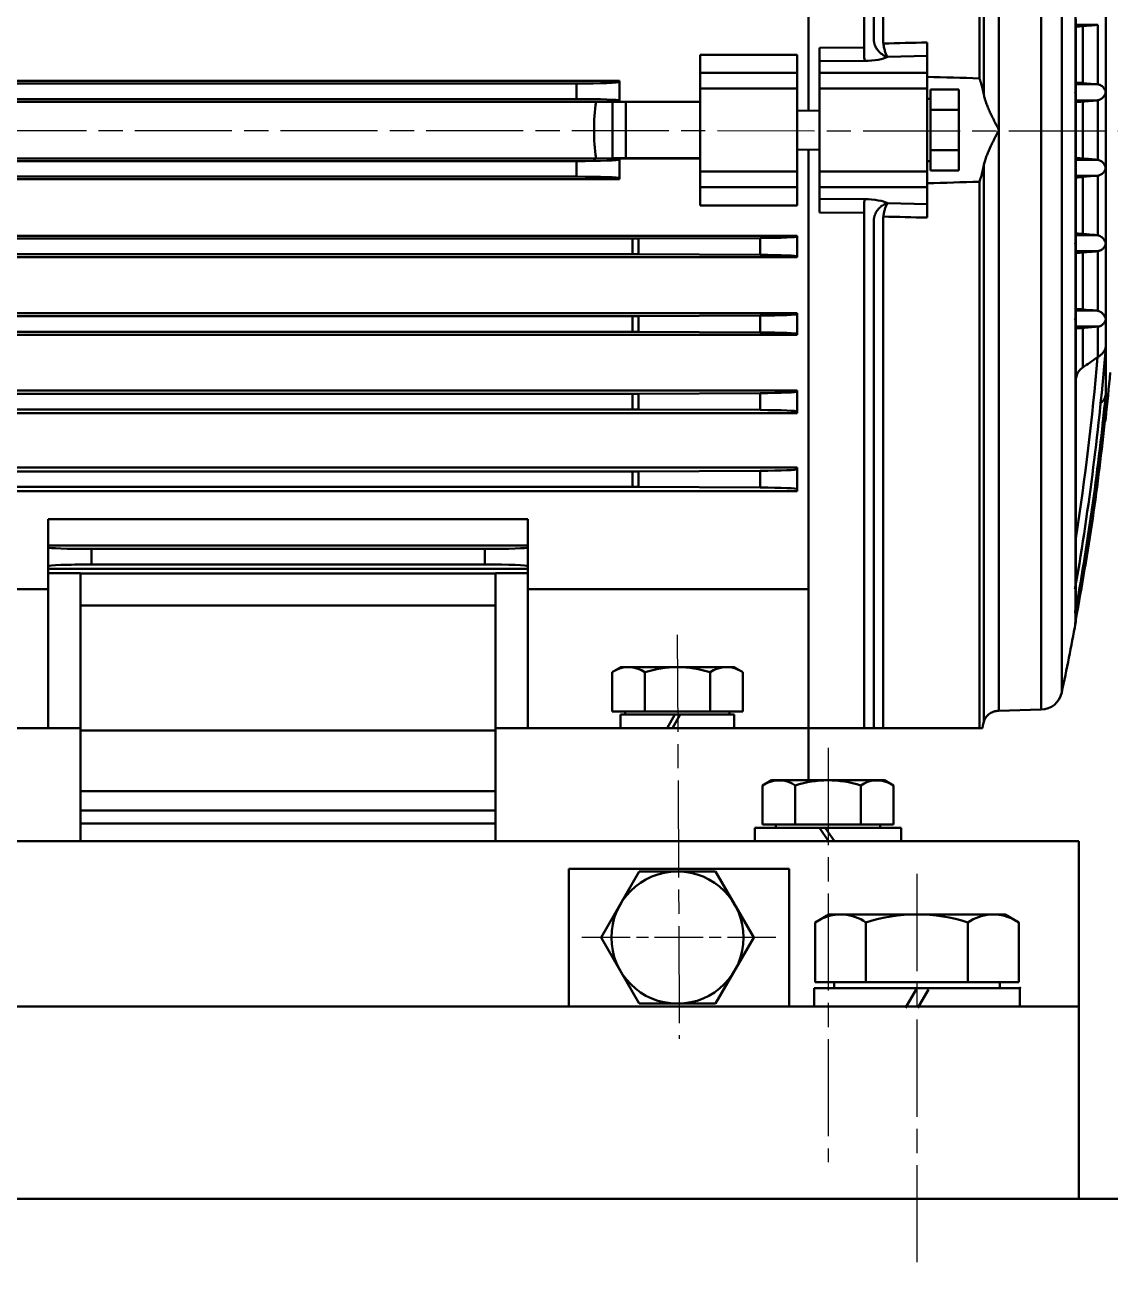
# Model space of a CAD drawing. Header units: millimetres. Extents: x -2161 to -582, y -4625 to -3434.
# Drawn here: x -1996.3 to -1929.3, y -3691 to -3614.4 of the extents above; entities that cross this region are included whole.
import ezdxf

# ---------------------------------------------------------------- set-up
doc = ezdxf.new("R2010")
doc.units = ezdxf.units.MM
doc.header["$LTSCALE"] = 0.5
doc.linetypes.add('AM_ISO08W050', pattern=[18, 12, -1.5, 3, -1.5])
doc.linetypes.add('AM_ISO08W050x2', pattern=[9, 6, -0.75, 1.5, -0.75])
for name, color, linetype, lineweight in [('A.Net Dam Co Ban', 7, 'Continuous', 50), ('AM_0', 7, 'Continuous', 50), ('AM_0N', 7, 'Continuous', 50), ('AM_7', 4, 'AM_ISO08W050', 25)]:
    doc.layers.add(name, color=color, linetype=linetype, lineweight=lineweight)
doc.layers.add('AM_12N', color=7, linetype='Continuous', lineweight=50, plot=False)

msp = doc.modelspace()

# ---------------------------------------------------------------- linework, layer by layer
at = {"layer": 'A.Net Dam Co Ban'}
for p, q in [((-1931.21, -3664.846), (-1931.21, -3675.057)), ((-1962.714, -3675.057), (-1962.714, -3666.548)), ((-1962.714, -3666.548), (-1949.099, -3666.548)), ((-1949.099, -3666.548), (-1949.099, -3675.057)), ((-1931.21, -3675.057), (-2027.877, -3675.057)), ((-1996.307, -3675.057), (-1979.544, -3675.057)), ((-1949.099, -3675.057), (-1962.714, -3675.057)), ((-2027.877, -3686.942), (-1802.601, -3686.942)), ((-1807.164, -3686.942), (-1979.268, -3686.942))]:
    msp.add_line(p, q, dxfattribs=at)
at = {"layer": 'AM_0'}
for p, q in [((-1947.907, -3619.686), (-1947.907, -3581.772)), ((-1944.479, -3615.781), (-1944.479, -3582.188)), ((-1943.868, -3582.692), (-1943.868, -3615.385)), ((-1943.297, -3615.449), (-1943.297, -3583.13)), ((-1937.348, -3617.696), (-1937.348, -3583.397)), ((-1937.081, -3618.692), (-1937.081, -3584.322)), ((-1936.142, -3620.89), (-1936.142, -3584.997)), ((-1933.531, -3620.89), (-1933.531, -3585.065)), ((-1932.263, -3620.89), (-1932.263, -3586.118)), ((-1931.407, -3618.545), (-1931.407, -3613.897)), ((-1931.39, -3618.39), (-1931.39, -3614.03)), ((-1931.39, -3614.394), (-1930.114, -3614.394)), ((-1930.041, -3618.066), (-1930.041, -3614.384)), ((-1929.547, -3613.897), (-1929.547, -3618.545)), ((-1930.964, -3614.463), (-1930.964, -3617.989)), ((-1947.241, -3615.801), (-1944.479, -3615.781)), ((-1947.241, -3616.636), (-1947.241, -3615.801)), ((-1940.581, -3615.476), (-1940.581, -3616.301)), ((-1954.6, -3616.235), (-1948.606, -3616.235)), ((-1954.6, -3616.235), (-1954.6, -3617.361)), ((-1948.606, -3616.235), (-1948.606, -3617.361)), ((-1944.453, -3616.616), (-1947.241, -3616.636)), ((-1947.241, -3616.636), (-1947.241, -3617.361)), ((-1940.581, -3616.301), (-1943.012, -3616.361)), ((-1940.581, -3616.301), (-1940.581, -3617.361)), ((-1954.6, -3617.361), (-1948.606, -3617.361)), ((-1954.6, -3618.326), (-1954.6, -3617.361)), ((-1948.606, -3617.361), (-1948.606, -3618.326)), ((-1947.241, -3618.326), (-1947.241, -3617.361)), ((-1947.241, -3617.361), (-1940.581, -3617.361)), ((-1940.581, -3617.361), (-1940.581, -3618.326)), ((-1959.595, -3617.845), (-2000.554, -3617.845)), ((-1962.259, -3618.01), (-1997.89, -3618.01)), ((-1962.259, -3618.975), (-1962.259, -3618.01)), ((-1959.595, -3617.917), (-1959.595, -3617.845)), ((-1959.595, -3617.917), (-1959.595, -3619.068)), ((-1962.259, -3618.975), (-1997.89, -3618.975)), ((-1954.6, -3618.326), (-1954.6, -3623.453)), ((-1948.606, -3618.326), (-1954.6, -3618.326)), ((-1948.606, -3618.326), (-1948.606, -3623.453)), ((-1940.581, -3618.326), (-1947.241, -3618.326)), ((-1947.241, -3618.326), (-1947.241, -3623.453)), ((-1940.581, -3618.326), (-1940.581, -3623.453)), ((-1940.381, -3618.958), (-1940.581, -3618.958)), ((-1938.616, -3618.391), (-1940.381, -3618.391)), ((-1940.381, -3618.391), (-1940.381, -3619.64)), ((-1938.616, -3618.391), (-1938.616, -3619.64)), ((-1931.44, -3618.545), (-1931.407, -3618.545)), ((-1931.407, -3618.559), (-1931.44, -3618.559)), ((-1931.407, -3623.221), (-1931.407, -3618.559)), ((-1931.39, -3623.088), (-1931.39, -3618.707)), ((-1929.547, -3618.545), (-1929.529, -3618.545)), ((-1929.529, -3618.559), (-1929.547, -3618.559)), ((-1929.547, -3618.559), (-1929.547, -3623.221)), ((-1961.044, -3619.137), (-1999.106, -3619.137)), ((-1961.044, -3619.137), (-1960.03, -3619.149)), ((-1960.03, -3622.631), (-1960.03, -3619.149)), ((-1959.595, -3619.137), (-1959.595, -3619.068)), ((-1954.6, -3619.137), (-1959.595, -3619.137)), ((-1959.207, -3619.153), (-1954.6, -3619.153)), ((-1959.207, -3619.153), (-1959.207, -3622.627)), ((-1947.241, -3619.674), (-1948.606, -3619.698)), ((-1938.616, -3619.64), (-1940.381, -3619.64)), ((-1940.381, -3619.64), (-1940.381, -3622.14)), ((-1938.616, -3619.64), (-1938.616, -3622.14)), ((-1930.964, -3619.127), (-1930.964, -3622.653)), ((-1930.041, -3622.731), (-1930.041, -3619.049)), ((-1936.142, -3656.783), (-1936.142, -3620.89)), ((-1933.531, -3656.715), (-1933.531, -3620.89)), ((-1932.263, -3655.661), (-1932.263, -3620.89)), ((-1961.044, -3622.643), (-1999.106, -3622.643)), ((-1962.259, -3622.805), (-1997.89, -3622.805)), ((-1962.259, -3623.77), (-1962.259, -3622.805)), ((-1960.03, -3622.631), (-1961.044, -3622.643)), ((-1959.595, -3622.643), (-1954.6, -3622.643)), ((-1959.595, -3622.712), (-1959.595, -3622.643)), ((-1959.595, -3622.712), (-1959.595, -3623.863)), ((-1959.207, -3622.627), (-1954.6, -3622.627)), ((-1948.606, -3622.082), (-1947.241, -3622.106)), ((-1947.907, -3657.853), (-1947.907, -3622.094)), ((-1940.581, -3622.821), (-1940.381, -3622.821)), ((-1938.616, -3622.14), (-1940.381, -3622.14)), ((-1940.381, -3622.14), (-1940.381, -3623.389)), ((-1938.616, -3622.14), (-1938.616, -3623.389)), ((-1954.6, -3623.453), (-1948.606, -3623.453)), ((-1954.6, -3624.418), (-1954.6, -3623.453)), ((-1948.606, -3623.453), (-1948.606, -3624.418)), ((-1947.241, -3624.418), (-1947.241, -3623.453)), ((-1947.241, -3623.453), (-1940.581, -3623.453)), ((-1940.581, -3623.453), (-1940.581, -3624.418)), ((-1938.616, -3623.389), (-1940.381, -3623.389)), ((-1937.081, -3657.45), (-1937.081, -3623.087)), ((-1931.407, -3623.221), (-1931.44, -3623.221)), ((-1931.44, -3623.235), (-1931.407, -3623.235)), ((-1931.407, -3627.883), (-1931.407, -3623.235)), ((-1931.39, -3628.075), (-1931.39, -3623.357)), ((-1929.529, -3623.221), (-1929.547, -3623.221)), ((-1929.547, -3623.235), (-1929.529, -3623.235)), ((-1929.547, -3623.235), (-1929.547, -3627.883)), ((-1959.595, -3623.935), (-2000.554, -3623.935)), ((-1962.259, -3623.77), (-1997.89, -3623.77)), ((-1959.595, -3623.935), (-1959.595, -3623.863)), ((-1937.348, -3657.853), (-1937.348, -3624.083)), ((-1930.964, -3623.791), (-1930.964, -3627.316)), ((-1930.041, -3627.396), (-1930.041, -3623.714)), ((-1948.606, -3624.418), (-1954.6, -3624.418)), ((-1954.6, -3624.418), (-1954.6, -3625.544)), ((-1948.606, -3624.418), (-1948.606, -3625.544)), ((-1940.581, -3624.418), (-1947.241, -3624.418)), ((-1947.241, -3624.418), (-1947.241, -3625.144)), ((-1940.581, -3624.418), (-1940.581, -3625.479)), ((-1954.6, -3625.544), (-1948.606, -3625.544)), ((-1947.241, -3625.979), (-1947.241, -3625.143)), ((-1947.241, -3625.144), (-1944.453, -3625.164)), ((-1943.012, -3625.419), (-1940.581, -3625.479)), ((-1940.581, -3625.479), (-1940.581, -3626.304)), ((-1944.479, -3625.998), (-1947.241, -3625.979)), ((-1944.479, -3657.853), (-1944.479, -3625.998)), ((-1943.868, -3626.394), (-1943.868, -3657.853)), ((-1943.297, -3657.853), (-1943.297, -3626.331)), ((-1931.39, -3627.385), (-1930.114, -3627.385)), ((-1948.606, -3627.433), (-2011.543, -3627.433)), ((-1958.783, -3627.6), (-2001.367, -3627.6)), ((-1958.783, -3628.565), (-1958.783, -3627.6)), ((-1958.412, -3627.599), (-1950.9, -3627.563)), ((-1958.412, -3627.599), (-1958.412, -3628.566)), ((-1950.9, -3628.603), (-1950.9, -3627.563)), ((-1948.606, -3627.433), (-1948.606, -3627.47)), ((-1948.606, -3627.47), (-1948.606, -3628.695)), ((-1931.441, -3627.925), (-1931.407, -3627.925)), ((-1931.407, -3627.883), (-1931.44, -3627.883)), ((-1931.407, -3632.545), (-1931.407, -3627.925)), ((-1931.39, -3632.769), (-1931.39, -3628.075)), ((-1929.529, -3627.883), (-1929.547, -3627.883)), ((-1929.547, -3627.925), (-1929.531, -3627.925)), ((-1929.547, -3627.925), (-1929.547, -3632.545)), ((-1948.606, -3628.741), (-2011.543, -3628.741)), ((-1958.783, -3628.565), (-2001.367, -3628.565)), ((-1950.9, -3628.603), (-1958.412, -3628.566)), ((-1948.606, -3628.695), (-1948.606, -3628.741)), ((-1931.39, -3628.38), (-1930.069, -3628.38)), ((-1930.964, -3628.453), (-1930.964, -3631.98)), ((-1930.041, -3632.061), (-1930.041, -3628.377)), ((-1948.606, -3632.216), (-2011.543, -3632.216)), ((-1958.783, -3632.395), (-2001.367, -3632.395)), ((-1958.783, -3633.36), (-1958.783, -3632.395)), ((-1958.412, -3632.395), (-1950.9, -3632.358)), ((-1958.412, -3632.395), (-1958.412, -3633.361)), ((-1950.9, -3633.398), (-1950.9, -3632.358)), ((-1948.606, -3632.216), (-1948.606, -3632.266)), ((-1948.606, -3632.266), (-1948.606, -3633.49)), ((-1931.444, -3632.615), (-1931.407, -3632.615)), ((-1931.407, -3632.545), (-1931.44, -3632.545)), ((-1931.407, -3649.033), (-1931.407, -3632.615)), ((-1931.39, -3632.047), (-1930.128, -3632.047)), ((-1931.39, -3648.775), (-1931.39, -3632.769)), ((-1929.529, -3632.545), (-1929.547, -3632.545)), ((-1929.547, -3632.615), (-1929.534, -3632.615)), ((-1929.547, -3632.615), (-1929.547, -3634.296)), ((-1948.606, -3633.555), (-2011.543, -3633.555)), ((-1958.783, -3633.36), (-2001.367, -3633.36)), ((-1950.9, -3633.398), (-1958.412, -3633.361)), ((-1948.606, -3633.49), (-1948.606, -3633.555)), ((-1931.39, -3633.042), (-1930.053, -3633.042)), ((-1930.964, -3633.117), (-1930.964, -3635.564)), ((-1930.041, -3634.93), (-1930.041, -3633.041)), ((-1929.547, -3634.357), (-1929.547, -3637.251)), ((-1948.606, -3636.99), (-2011.543, -3636.99)), ((-1958.783, -3637.191), (-2001.367, -3637.191)), ((-1958.783, -3638.155), (-1958.783, -3637.191)), ((-1958.412, -3637.19), (-1950.9, -3637.153)), ((-1958.412, -3637.19), (-1958.412, -3638.156)), ((-1950.9, -3638.193), (-1950.9, -3637.153)), ((-1948.606, -3636.99), (-1948.606, -3637.061)), ((-1948.606, -3637.061), (-1948.606, -3638.285)), ((-1929.547, -3637.269), (-1929.547, -3638.545)), ((-1958.783, -3638.155), (-2001.367, -3638.155)), ((-1948.606, -3638.38), (-2011.543, -3638.38)), ((-1950.9, -3638.193), (-1958.412, -3638.156)), ((-1948.606, -3638.285), (-1948.606, -3638.38)), ((-1929.547, -3638.547), (-1929.547, -3638.7)), ((-1948.606, -3641.751), (-2011.543, -3641.751)), ((-1958.783, -3641.986), (-2001.367, -3641.986)), ((-1958.783, -3642.951), (-1958.783, -3641.986)), ((-1958.412, -3641.985), (-1950.9, -3641.948)), ((-1958.412, -3641.985), (-1958.412, -3642.952)), ((-1950.9, -3642.988), (-1950.9, -3641.948)), ((-1948.606, -3641.751), (-1948.606, -3641.856)), ((-1948.606, -3641.856), (-1948.606, -3643.081)), ((-1948.606, -3643.22), (-2011.543, -3643.22)), ((-1958.783, -3642.951), (-2001.367, -3642.951)), ((-1950.9, -3642.988), (-1958.412, -3642.952)), ((-1948.606, -3643.081), (-1948.606, -3643.22)), ((-1994.893, -3644.946), (-1965.256, -3644.946)), ((-1994.893, -3646.566), (-1994.893, -3644.946)), ((-1965.256, -3644.946), (-1965.256, -3646.566)), ((-1965.256, -3646.566), (-1994.893, -3646.566)), ((-1994.893, -3646.566), (-1994.893, -3646.688)), ((-1965.256, -3646.566), (-1965.256, -3646.688)), ((-1994.893, -3647.839), (-1994.893, -3646.688)), ((-1967.92, -3646.781), (-1992.229, -3646.781)), ((-1992.229, -3646.781), (-1992.229, -3647.746)), ((-1967.92, -3647.746), (-1967.92, -3646.781)), ((-1965.256, -3646.688), (-1965.256, -3647.839)), ((-1994.893, -3647.839), (-1994.893, -3648.002)), ((-1994.893, -3648.002), (-1965.256, -3648.002)), ((-1994.893, -3648.285), (-1994.893, -3648.002)), ((-1967.92, -3647.746), (-1992.229, -3647.746)), ((-1965.256, -3647.839), (-1965.256, -3648.002)), ((-1965.256, -3648.002), (-1965.256, -3648.285)), ((-1992.895, -3648.285), (-1994.893, -3648.285)), ((-1994.893, -3652.125), (-1994.893, -3648.285)), ((-1992.895, -3648.285), (-1992.895, -3652.125)), ((-1967.254, -3648.294), (-1992.895, -3648.294)), ((-1965.256, -3648.285), (-1967.254, -3648.285)), ((-1967.254, -3652.125), (-1967.254, -3648.285)), ((-1965.256, -3648.285), (-1965.256, -3652.125)), ((-2011.91, -3649.26), (-1994.893, -3649.26)), ((-1965.256, -3649.26), (-1947.907, -3649.26)), ((-1931.407, -3650.555), (-1931.407, -3649.062)), ((-1931.39, -3650.337), (-1931.39, -3648.964)), ((-1967.254, -3650.276), (-1992.895, -3650.276)), ((-1931.407, -3651.288), (-1931.407, -3650.565)), ((-1931.39, -3651.092), (-1931.39, -3650.472)), ((-1931.407, -3651.378), (-1931.407, -3651.289)), ((-1994.893, -3652.125), (-1994.893, -3653.904)), ((-1992.895, -3652.125), (-1992.895, -3653.904)), ((-1967.254, -3652.125), (-1967.254, -3653.904)), ((-1965.256, -3652.125), (-1965.256, -3653.904)), ((-1994.893, -3657.853), (-1994.893, -3653.904)), ((-1992.895, -3653.904), (-1992.895, -3657.853)), ((-1967.254, -3657.853), (-1967.254, -3653.904)), ((-1965.256, -3653.904), (-1965.256, -3657.853)), ((-1955.843, -3657.02), (-1956.176, -3657.02)), ((-1936.142, -3656.783), (-1933.531, -3656.715)), ((-2011.91, -3657.853), (-1993.894, -3657.853)), ((-1993.894, -3657.853), (-1992.895, -3657.853)), ((-1992.895, -3657.853), (-1992.895, -3664.846)), ((-1967.254, -3658.009), (-1992.895, -3658.009)), ((-1967.254, -3664.846), (-1967.254, -3657.853)), ((-1967.254, -3657.853), (-1966.255, -3657.853)), ((-1937.156, -3657.853), (-1966.255, -3657.853)), ((-1947.907, -3657.853), (-1947.907, -3661.083)), ((-1967.254, -3661.761), (-1992.895, -3661.761)), ((-1967.254, -3662.958), (-1992.895, -3662.958)), ((-1967.254, -3663.743), (-1992.895, -3663.743)), ((-1947.236, -3664.013), (-1946.671, -3664.846)), ((-1946.54, -3664.013), (-1946.873, -3664.013)), ((-1946.873, -3664.013), (-1946.309, -3664.846)), ((-2027.877, -3664.846), (-1931.21, -3664.846)), ((-2010.211, -3664.846), (-1993.894, -3664.846)), ((-1992.895, -3664.846), (-1993.894, -3664.846)), ((-1992.895, -3664.846), (-1967.254, -3664.846)), ((-1966.255, -3664.846), (-1967.254, -3664.846)), ((-1931.21, -3664.846), (-1966.255, -3664.846)), ((-1931.21, -3664.846), (-1941.21, -3664.846)), ((-1938.058, -3669.864), (-1938.058, -3673.557)), ((-1937.99, -3669.818), (-1937.99, -3669.812)), ((-1937.99, -3669.812), (-1937.98, -3669.812)), ((-1937.24, -3675.057), (-1937.99, -3675.057)), ((-1931.21, -3675.057), (-1931.21, -3686.942)), ((-1931.21, -3686.942), (-2027.877, -3686.942))]:
    msp.add_line(p, q, dxfattribs=at)
at = {"layer": 'AM_0', "lineweight": 50}
for p, q in [((-1941.26, -3674.009), (-1941.916, -3675.146)), ((-1941.147, -3675.146), (-1940.491, -3674.009))]:
    msp.add_line(p, q, dxfattribs=at)
at = {"layer": 'AM_0', "flags": 128}
for points in [[(-1930.114, -3614.394), (-1930.22, -3614.403), (-1930.326, -3614.412), (-1930.433, -3614.42), (-1930.539, -3614.429), (-1930.645, -3614.437), (-1930.751, -3614.446), (-1930.858, -3614.455), (-1930.964, -3614.463)], [(-1930.964, -3617.989), (-1930.47, -3618.029), (-1930.082, -3618.061)], [(-1930.097, -3619.056), (-1930.205, -3619.065), (-1930.314, -3619.074), (-1930.422, -3619.083), (-1930.53, -3619.092), (-1930.639, -3619.101), (-1930.747, -3619.11), (-1930.856, -3619.118), (-1930.964, -3619.127)], [(-1930.097, -3622.723), (-1930.205, -3622.714), (-1930.314, -3622.706), (-1930.422, -3622.697), (-1930.53, -3622.688), (-1930.639, -3622.679), (-1930.747, -3622.67), (-1930.856, -3622.661), (-1930.964, -3622.653)], [(-1930.964, -3623.791), (-1930.47, -3623.75), (-1930.082, -3623.718)], [(-1930.114, -3627.385), (-1930.22, -3627.377), (-1930.326, -3627.368), (-1930.433, -3627.359), (-1930.539, -3627.351), (-1930.645, -3627.342), (-1930.751, -3627.334), (-1930.858, -3627.325), (-1930.964, -3627.316)], [(-1930.964, -3628.453), (-1930.852, -3628.444), (-1930.74, -3628.435), (-1930.628, -3628.426), (-1930.516, -3628.417), (-1930.405, -3628.408), (-1930.293, -3628.399), (-1930.181, -3628.39), (-1930.069, -3628.38)], [(-1929.599, -3638.927), (-1929.567, -3638.816), (-1929.547, -3638.7)], [(-1931.406, -3650.557), (-1931.405, -3650.555), (-1931.405, -3650.553), (-1931.405, -3650.551), (-1931.404, -3650.549), (-1931.404, -3650.547), (-1931.404, -3650.545), (-1931.403, -3650.543), (-1931.403, -3650.541)]]:
    msp.add_lwpolyline(points, dxfattribs=at)
at = {"layer": 'AM_0'}
for centre, radius, start, end in [((-1930.128, -3618.626), 0.567, 81.1783, 85.3221), ((-1930.143, -3618.486), 0.573, 274.6675, 280.29388), ((-1930.143, -3623.294), 0.573, 79.70612, 85.3325), ((-1930.128, -3623.154), 0.567, 274.6779, 278.82171), ((-2095.092, -3620.89), 166.092, 355.34931, 355.42707), ((-2095.092, -3620.89), 166.087, 355.37024, 355.42707), ((-2095.092, -3620.89), 166.092, 350.23928, 355.34931), ((-2095.092, -3620.89), 165.636, 351.23611, 355.13463), ((-2095.092, -3620.89), 166.5, 353.85951, 354.83639), ((-2095.092, -3620.89), 166.353, 349.7326, 354.34932), ((-2095.092, -3620.89), 166.353, 354.34932, 354.41308), ((-2095.092, -3620.89), 166.351, 354.3555, 354.41308), ((-2095.092, -3620.89), 166.484, 353.91193, 353.97103), ((-2095.092, -3620.89), 166.483, 353.91257, 353.97103), ((-2095.092, -3620.89), 166.087, 350.16882, 350.2442), ((-2095.092, -3620.89), 166.092, 350.16882, 350.23433), ((-2095.092, -3620.89), 166.351, 349.66199, 349.72757), ((-2095.092, -3620.89), 166.353, 349.66199, 349.7242), ((-2095.092, -3620.89), 166.5, 347.94574, 349.44898), ((-2095.092, -3620.89), 166.483, 349.41843, 349.47954), ((-2095.092, -3620.89), 166.484, 349.41844, 349.47917), ((-1932.389, -3651.195), 0.999, 349.44898, 0), ((-1933.566, -3655.383), 1.332, 271.5, 347.94574)]:
    msp.add_arc(centre, radius, start, end, dxfattribs=at)
for centre, major_axis, ratio, start_param, end_param in [((-1930.143, -3613.889), (0.53, 0.125), 0.928558, 4.549322, 4.68517), ((-1944.502, -3616.147), (1.67, -0.002), 0.280658, 4.742127, 5.814212), ((-1962.259, -3617.917), (2.664, 0), 0.034921, 4.712389, 6.283185), ((-1948.944, -3620.543), (39.617, -0.35), 0.077811, 1.274425, 1.358792), ((-1962.259, -3619.068), (2.664, 0), 0.034921, 0, 1.570796), ((-1842.281, -3620.89), (118.885, 0), 0.32492, 3.096202, 3.186983), ((-1959.207, -3619.06), (2.664, 0), 0.034921, 4.39823, 4.712389), ((-1962.259, -3622.712), (2.664, 0), 0.034921, 4.712389, 6.283185), ((-1959.207, -3622.72), (2.664, 0), 0.034921, 1.570796, 1.884956), ((-1962.259, -3623.863), (2.664, 0), 0.034921, 0, 1.570796), ((-1948.944, -3621.237), (39.617, 0.35), 0.077811, 4.924393, 5.00876), ((-1944.496, -3625.631), (1.664, 0), 0.280728, 0.470158, 1.54484), ((-1930.143, -3627.891), (0.53, -0.125), 0.928559, 1.598016, 1.733863), ((-1958.783, -3627.507), (2.664, 0), 0.034921, 4.712389, 4.852015), ((-1951.27, -3627.47), (2.664, 0), 0.034921, 4.852015, 6.283185), ((-1958.783, -3628.658), (2.664, 0), 0.034921, 1.43117, 1.570796), ((-1951.27, -3628.695), (2.664, 0), 0.034921, 0, 1.43117), ((-1930.142, -3627.879), (0.519, -0.164), 0.918021, 5.130882, 5.183371), ((-1958.783, -3632.302), (2.664, 0), 0.034921, 4.712389, 4.852015), ((-1951.27, -3632.266), (2.664, 0), 0.034921, 4.852015, 6.283185), ((-1930.146, -3632.56), (0.517, -0.194), 0.921918, 1.709452, 1.870475), ((-1958.783, -3633.453), (2.664, 0), 0.034921, 1.43117, 1.570796), ((-1951.27, -3633.49), (2.664, 0), 0.034921, 0, 1.43117), ((-1930.145, -3632.54), (0.5, -0.23), 0.895926, 5.274229, 5.297105), ((-1930.145, -3635.44), (0.487, 0.592), 0.397309, 0.927841, 0.950717), ((-1958.783, -3637.098), (2.664, 0), 0.034921, 4.712389, 4.852015), ((-1951.27, -3637.061), (2.664, 0), 0.034921, 4.852015, 6.283185), ((-1958.783, -3638.248), (2.664, 0), 0.034921, 1.43117, 1.570796), ((-1951.27, -3638.285), (2.664, 0), 0.034921, 0, 1.43117), ((-1958.783, -3641.893), (2.664, 0), 0.034921, 4.712389, 4.852015), ((-1951.27, -3641.856), (2.664, 0), 0.034921, 4.852015, 6.283185), ((-1958.783, -3643.044), (2.664, 0), 0.034921, 1.43117, 1.570796), ((-1951.27, -3643.081), (2.664, 0), 0.034921, 0, 1.43117), ((-1992.229, -3646.688), (2.664, 0), 0.034921, 3.141593, 4.712389), ((-1967.92, -3646.688), (2.664, 0), 0.034921, 4.712389, 6.283185), ((-1992.229, -3647.839), (2.664, 0), 0.034921, 1.570796, 3.141593), ((-1967.92, -3647.839), (2.664, 0), 0.034921, 0, 1.570796)]:
    msp.add_ellipse(centre, major_axis=major_axis, ratio=ratio, start_param=start_param, end_param=end_param, dxfattribs=at)
for points, knots in [([(-1930.964, -3614.463), (-1930.98, -3614.465), (-1931.012, -3614.467), (-1931.059, -3614.471), (-1931.106, -3614.475), (-1931.163, -3614.479), (-1931.23, -3614.484), (-1931.295, -3614.489), (-1931.355, -3614.493), (-1931.388, -3614.495), (-1931.406, -3614.496), (-1931.407, -3614.496)], [0, 0, 0, 0, 0.0590223, 0.1202604, 0.1837248, 0.2494253, 0.3668371, 0.4995754, 0.5991589, 0.749016, 0.7650113, 0.7650113, 0.7650113, 0.7650113]), ([(-1944.453, -3616.616), (-1944.458, -3616.565), (-1944.464, -3616.457), (-1944.473, -3616.162), (-1944.477, -3615.976), (-1944.479, -3615.781)], [0, 0, 0, 0, 0.5, 0.5, 1, 1, 1, 1]), ([(-1943.806, -3615.646), (-1943.812, -3615.63), (-1943.824, -3615.597), (-1943.839, -3615.546), (-1943.851, -3615.493), (-1943.861, -3615.44), (-1943.866, -3615.404), (-1943.868, -3615.385)], [0, 0, 0, 0, 0.1943136, 0.3913919, 0.5913122, 0.7941542, 1, 1, 1, 1]), ([(-1943.012, -3616.361), (-1943.029, -3616.357), (-1943.063, -3616.35), (-1943.12, -3616.334), (-1943.184, -3616.31), (-1943.28, -3616.265), (-1943.381, -3616.202), (-1943.488, -3616.116), (-1943.573, -3616.031), (-1943.653, -3615.933), (-1943.717, -3615.835), (-1943.768, -3615.74), (-1943.794, -3615.676), (-1943.806, -3615.646)], [0, 0, 0, 0, 0.050378, 0.108932, 0.175723, 0.250826, 0.413491, 0.501564, 0.617587, 0.725594, 0.825432, 0.91695, 1, 1, 1, 1]), ([(-1943.012, -3616.361), (-1943.019, -3616.355), (-1943.026, -3616.348), (-1943.039, -3616.333), (-1943.046, -3616.324), (-1943.066, -3616.297), (-1943.079, -3616.277), (-1943.118, -3616.205), (-1943.144, -3616.144), (-1943.192, -3616.004), (-1943.215, -3615.924), (-1943.255, -3615.742), (-1943.272, -3615.645), (-1943.284, -3615.54)], [0, 0, 0, 0, 0.0625, 0.0625, 0.125, 0.125, 0.25, 0.25, 0.5, 0.5, 0.75, 0.75, 1, 1, 1, 1]), ([(-1937.348, -3617.696), (-1937.339, -3617.72), (-1937.322, -3617.766), (-1937.297, -3617.839), (-1937.273, -3617.914), (-1937.249, -3617.992), (-1937.226, -3618.071), (-1937.196, -3618.181), (-1937.159, -3618.324), (-1937.118, -3618.503), (-1937.093, -3618.629), (-1937.081, -3618.692)], [0, 0, 0, 0, 0.083985, 0.167617, 0.250965, 0.3341, 0.417093, 0.500013, 0.667462, 0.833918, 1, 1, 1, 1]), ([(-1931.407, -3617.956), (-1931.402, -3617.956), (-1931.39, -3617.957), (-1931.37, -3617.958), (-1931.348, -3617.96), (-1931.324, -3617.961), (-1931.286, -3617.964), (-1931.23, -3617.968), (-1931.149, -3617.974), (-1931.061, -3617.981), (-1930.996, -3617.987), (-1930.964, -3617.989)], [0.2346706, 0.2346706, 0.2346706, 0.2346706, 0.2889375, 0.3433301, 0.3965977, 0.4487431, 0.4997695, 0.627964, 0.7540317, 0.8780257, 1, 1, 1, 1]), ([(-1931.39, -3618.061), (-1931.184, -3618.061), (-1930.665, -3618.061), (-1930.301, -3618.061), (-1930.082, -3618.061)], [0, 0, 0, 0, 0.398036, 1, 1, 1, 1]), ([(-1929.547, -3618.545), (-1929.547, -3618.545), (-1929.548, -3618.544), (-1929.548, -3618.542), (-1929.549, -3618.538), (-1929.551, -3618.527), (-1929.556, -3618.504), (-1929.569, -3618.459), (-1929.594, -3618.394), (-1929.637, -3618.32), (-1929.694, -3618.249), (-1929.761, -3618.187), (-1929.834, -3618.137), (-1929.906, -3618.103), (-1929.973, -3618.079), (-1930.019, -3618.07), (-1930.041, -3618.066)], [0, 0, 0, 0, 0.003891, 0.007797, 0.015609, 0.031236, 0.062495, 0.125014, 0.250014, 0.38259, 0.500089, 0.63194, 0.750033, 0.839964, 0.92343, 1, 1, 1, 1]), ([(-1937.081, -3618.692), (-1937.076, -3618.715), (-1937.067, -3618.762), (-1937.05, -3618.834), (-1937.031, -3618.908), (-1937.009, -3618.985), (-1936.984, -3619.063), (-1936.957, -3619.145), (-1936.907, -3619.286), (-1936.824, -3619.497), (-1936.705, -3619.768), (-1936.572, -3620.049), (-1936.455, -3620.283), (-1936.349, -3620.492), (-1936.253, -3620.678), (-1936.181, -3620.815), (-1936.142, -3620.89)], [0, 0, 0, 0, 0.033128, 0.067138, 0.102034, 0.13782, 0.1745, 0.212079, 0.250559, 0.370115, 0.501436, 0.618156, 0.750195, 0.816423, 0.899692, 1, 1, 1, 1]), ([(-1931.41, -3618.394), (-1931.401, -3618.431), (-1931.391, -3618.469), (-1931.4, -3618.52), (-1931.403, -3618.539), (-1931.407, -3618.544), (-1931.407, -3618.545)], [0, 0, 0, 0, 0.727248, 0.756133, 0.969666, 1, 1, 1, 1]), ([(-1931.407, -3618.559), (-1931.407, -3618.559), (-1931.406, -3618.56), (-1931.404, -3618.567), (-1931.401, -3618.577), (-1931.399, -3618.589), (-1931.397, -3618.6), (-1931.395, -3618.613), (-1931.39, -3618.651), (-1931.391, -3618.685), (-1931.391, -3618.711)], [0, 0, 0, 0, 0.031394, 0.063001, 0.126232, 0.252702, 0.281266, 0.332952, 0.505647, 1, 1, 1, 1]), ([(-1930.041, -3619.049), (-1930.03, -3619.047), (-1930.006, -3619.042), (-1929.972, -3619.032), (-1929.937, -3619.021), (-1929.902, -3619.006), (-1929.868, -3618.989), (-1929.817, -3618.961), (-1929.753, -3618.915), (-1929.688, -3618.851), (-1929.634, -3618.779), (-1929.592, -3618.706), (-1929.568, -3618.642), (-1929.556, -3618.598), (-1929.551, -3618.576), (-1929.549, -3618.566), (-1929.548, -3618.561), (-1929.548, -3618.559), (-1929.547, -3618.559), (-1929.547, -3618.559)], [0, 0, 0, 0, 0.036772, 0.075551, 0.116311, 0.159011, 0.2036, 0.250018, 0.367134, 0.49995, 0.616812, 0.75, 0.874996, 0.937505, 0.968761, 0.984388, 0.9922, 0.99605, 1, 1, 1, 1]), ([(-1930.964, -3619.127), (-1930.972, -3619.128), (-1931.003, -3619.13), (-1931.067, -3619.135), (-1931.151, -3619.142), (-1931.232, -3619.148), (-1931.303, -3619.154), (-1931.362, -3619.158), (-1931.393, -3619.159), (-1931.407, -3619.16), (-1931.407, -3619.16)], [0, 0, 0, 0, 0.0317424, 0.1149075, 0.2494543, 0.3868413, 0.4996406, 0.6359689, 0.7648035, 0.7668627, 0.7668627, 0.7668627, 0.7668627]), ([(-1931.39, -3619.056), (-1931.189, -3619.056), (-1930.676, -3619.056), (-1930.316, -3619.056), (-1930.097, -3619.056)], [0, 0, 0, 0, 0.3929197, 1, 1, 1, 1]), ([(-1936.142, -3620.89), (-1936.162, -3620.929), (-1936.201, -3621.003), (-1936.257, -3621.111), (-1936.308, -3621.208), (-1936.353, -3621.297), (-1936.393, -3621.375), (-1936.468, -3621.522), (-1936.571, -3621.73), (-1936.704, -3622.011), (-1936.823, -3622.281), (-1936.914, -3622.513), (-1936.977, -3622.694), (-1937.02, -3622.832), (-1937.055, -3622.963), (-1937.072, -3623.046), (-1937.081, -3623.087)], [0, 0, 0, 0, 0.052258, 0.100258, 0.144001, 0.183488, 0.218718, 0.249689, 0.381412, 0.497888, 0.629191, 0.748742, 0.815687, 0.879864, 0.941294, 1, 1, 1, 1]), ([(-1930.964, -3622.653), (-1930.98, -3622.651), (-1931.013, -3622.649), (-1931.061, -3622.645), (-1931.106, -3622.641), (-1931.163, -3622.637), (-1931.23, -3622.632), (-1931.299, -3622.626), (-1931.358, -3622.622), (-1931.39, -3622.62), (-1931.405, -3622.619), (-1931.407, -3622.619)], [0, 0, 0, 0, 0.0624702, 0.124741, 0.187018, 0.249507, 0.3746009, 0.499677, 0.6244958, 0.7492553, 0.7667623, 0.7667623, 0.7667623, 0.7667623]), ([(-1931.39, -3622.723), (-1931.189, -3622.723), (-1930.676, -3622.723), (-1930.316, -3622.723), (-1930.097, -3622.723)], [0, 0, 0, 0, 0.39292, 1, 1, 1, 1]), ([(-1930.041, -3622.731), (-1930.028, -3622.733), (-1930.003, -3622.739), (-1929.966, -3622.749), (-1929.925, -3622.764), (-1929.88, -3622.783), (-1929.821, -3622.816), (-1929.753, -3622.865), (-1929.664, -3622.952), (-1929.601, -3623.05), (-1929.568, -3623.138), (-1929.556, -3623.181), (-1929.551, -3623.203), (-1929.549, -3623.214), (-1929.548, -3623.219), (-1929.548, -3623.22), (-1929.547, -3623.221), (-1929.547, -3623.221)], [0, 0, 0, 0, 0.041214, 0.08286, 0.125036, 0.185986, 0.250068, 0.368769, 0.500077, 0.749922, 0.874957, 0.937486, 0.968752, 0.984384, 0.992198, 0.996131, 1, 1, 1, 1]), ([(-1937.081, -3623.087), (-1937.087, -3623.119), (-1937.099, -3623.182), (-1937.119, -3623.275), (-1937.139, -3623.366), (-1937.16, -3623.455), (-1937.181, -3623.542), (-1937.21, -3623.654), (-1937.249, -3623.789), (-1937.297, -3623.942), (-1937.331, -3624.036), (-1937.348, -3624.083)], [0, 0, 0, 0, 0.083035, 0.166089, 0.249238, 0.332561, 0.416135, 0.500037, 0.665922, 0.832389, 1, 1, 1, 1]), ([(-1931.407, -3623.221), (-1931.407, -3623.22), (-1931.393, -3623.202), (-1931.393, -3623.144), (-1931.393, -3623.087)], [0, 0, 0, 0, 0.035578, 1, 1, 1, 1]), ([(-1931.392, -3623.357), (-1931.392, -3623.341), (-1931.391, -3623.312), (-1931.397, -3623.276), (-1931.401, -3623.253), (-1931.404, -3623.243), (-1931.406, -3623.236), (-1931.407, -3623.235), (-1931.407, -3623.235)], [0, 0, 0, 0, 0.388843, 0.694542, 0.847397, 0.92382, 0.962026, 1, 1, 1, 1]), ([(-1929.547, -3623.235), (-1929.547, -3623.235), (-1929.548, -3623.235), (-1929.548, -3623.237), (-1929.549, -3623.242), (-1929.551, -3623.253), (-1929.556, -3623.275), (-1929.569, -3623.32), (-1929.604, -3623.41), (-1929.685, -3623.531), (-1929.809, -3623.632), (-1929.918, -3623.682), (-1929.978, -3623.701), (-1930.013, -3623.709), (-1930.031, -3623.712), (-1930.041, -3623.714)], [0, 0, 0, 0, 0.0038741, 0.0078043, 0.0156226, 0.031265, 0.0625525, 0.1251244, 0.2502393, 0.5001866, 0.7498358, 0.8748672, 0.9374273, 0.9668212, 1, 1, 1, 1]), ([(-1931.407, -3623.824), (-1931.406, -3623.824), (-1931.391, -3623.823), (-1931.359, -3623.821), (-1931.301, -3623.817), (-1931.232, -3623.812), (-1931.152, -3623.806), (-1931.063, -3623.799), (-1930.997, -3623.793), (-1930.964, -3623.791)], [0.2347118, 0.2347118, 0.2347118, 0.2347118, 0.2495375, 0.3747283, 0.4997092, 0.6246037, 0.7493435, 0.8747045, 1, 1, 1, 1]), ([(-1931.39, -3623.718), (-1931.184, -3623.718), (-1930.665, -3623.718), (-1930.301, -3623.718), (-1930.082, -3623.718)], [0, 0, 0, 0, 0.398036, 1, 1, 1, 1]), ([(-1944.453, -3625.164), (-1944.454, -3625.177), (-1944.455, -3625.193), (-1944.457, -3625.212), (-1944.458, -3625.232), (-1944.459, -3625.255), (-1944.461, -3625.281), (-1944.462, -3625.306), (-1944.463, -3625.335), (-1944.465, -3625.367), (-1944.466, -3625.399), (-1944.467, -3625.433), (-1944.468, -3625.47), (-1944.469, -3625.507), (-1944.471, -3625.546), (-1944.472, -3625.587), (-1944.473, -3625.629), (-1944.474, -3625.672), (-1944.474, -3625.716), (-1944.475, -3625.761), (-1944.476, -3625.807), (-1944.477, -3625.854), (-1944.478, -3625.901), (-1944.478, -3625.95), (-1944.479, -3625.998)], [0, 0, 0, 0, 0.125, 0.125, 0.125, 0.25, 0.25, 0.25, 0.375, 0.375, 0.375, 0.5, 0.5, 0.5, 0.625, 0.625, 0.625, 0.75, 0.75, 0.75, 0.875, 0.875, 0.875, 1, 1, 1, 1]), ([(-1943.012, -3625.419), (-1943.022, -3625.421), (-1943.032, -3625.423), (-1943.042, -3625.425), (-1943.051, -3625.427), (-1943.061, -3625.43), (-1943.071, -3625.432), (-1943.09, -3625.438), (-1943.11, -3625.443), (-1943.129, -3625.45), (-1943.168, -3625.463), (-1943.206, -3625.479), (-1943.244, -3625.498), (-1943.282, -3625.517), (-1943.32, -3625.539), (-1943.357, -3625.564), (-1943.376, -3625.577), (-1943.395, -3625.59), (-1943.413, -3625.604), (-1943.431, -3625.618), (-1943.449, -3625.633), (-1943.467, -3625.648), (-1943.502, -3625.678), (-1943.536, -3625.711), (-1943.568, -3625.746), (-1943.584, -3625.764), (-1943.6, -3625.783), (-1943.616, -3625.802), (-1943.631, -3625.821), (-1943.646, -3625.841), (-1943.661, -3625.861), (-1943.69, -3625.903), (-1943.717, -3625.946), (-1943.742, -3625.991), (-1943.766, -3626.036), (-1943.788, -3626.084), (-1943.806, -3626.134)], [-0.000006815, -0.000006815, -0.000006815, -0.000006815, 0.000033473, 0.000033473, 0.000033473, 0.00007376, 0.00007376, 0.00007376, 0.000154334, 0.000154334, 0.000154334, 0.000315483, 0.000315483, 0.000315483, 0.000476632, 0.000476632, 0.000476632, 0.000557206, 0.000557206, 0.000557206, 0.00063778, 0.00063778, 0.00063778, 0.000798929, 0.000798929, 0.000798929, 0.000879503, 0.000879503, 0.000879503, 0.000960078, 0.000960078, 0.000960078, 0.001121227, 0.001121227, 0.001121227, 0.001282375, 0.001282375, 0.001282375, 0.001282375]), ([(-1943.012, -3625.419), (-1943.018, -3625.424), (-1943.029, -3625.435), (-1943.046, -3625.454), (-1943.062, -3625.477), (-1943.078, -3625.503), (-1943.103, -3625.546), (-1943.135, -3625.614), (-1943.171, -3625.71), (-1943.202, -3625.813), (-1943.229, -3625.917), (-1943.251, -3626.024), (-1943.27, -3626.132), (-1943.28, -3626.204), (-1943.284, -3626.24)], [0, 0, 0, 0, 0.050013, 0.100027, 0.150044, 0.200063, 0.250084, 0.375577, 0.500035, 0.608012, 0.711972, 0.811939, 0.907938, 1, 1, 1, 1]), ([(-1943.868, -3626.394), (-1943.866, -3626.376), (-1943.861, -3626.34), (-1943.851, -3626.286), (-1943.839, -3626.234), (-1943.824, -3626.183), (-1943.812, -3626.15), (-1943.806, -3626.134)], [0, 0, 0, 0, 0.205803, 0.408624, 0.608544, 0.805644, 1, 1, 1, 1]), ([(-1930.964, -3627.316), (-1930.981, -3627.315), (-1931.014, -3627.312), (-1931.062, -3627.309), (-1931.108, -3627.305), (-1931.165, -3627.301), (-1931.232, -3627.295), (-1931.301, -3627.29), (-1931.353, -3627.287), (-1931.38, -3627.285), (-1931.39, -3627.285)], [0, 0, 0, 0, 0.0621436, 0.1242929, 0.1866562, 0.2494398, 0.3741849, 0.4996057, 0.6240789, 0.7132253, 0.7132253, 0.7132253, 0.7132253]), ([(-1930.041, -3627.396), (-1930.029, -3627.399), (-1930.003, -3627.405), (-1929.966, -3627.416), (-1929.93, -3627.43), (-1929.894, -3627.446), (-1929.86, -3627.465), (-1929.809, -3627.496), (-1929.746, -3627.544), (-1929.683, -3627.608), (-1929.631, -3627.679), (-1929.592, -3627.75), (-1929.57, -3627.806), (-1929.56, -3627.842), (-1929.556, -3627.856), (-1929.553, -3627.866), (-1929.551, -3627.874), (-1929.549, -3627.881), (-1929.548, -3627.882), (-1929.547, -3627.883)], [0, 0, 0, 0, 0.037238, 0.076145, 0.116832, 0.159395, 0.203913, 0.250455, 0.367839, 0.499271, 0.616449, 0.749422, 0.874672, 0.912384, 0.937327, 0.954926, 0.96865, 0.986787, 1, 1, 1, 1]), ([(-1929.547, -3627.925), (-1929.548, -3627.925), (-1929.548, -3627.926), (-1929.55, -3627.929), (-1929.551, -3627.934), (-1929.553, -3627.941), (-1929.556, -3627.952), (-1929.56, -3627.968), (-1929.572, -3628.007), (-1929.596, -3628.066), (-1929.641, -3628.139), (-1929.698, -3628.208), (-1929.768, -3628.269), (-1929.841, -3628.314), (-1929.91, -3628.346), (-1929.975, -3628.366), (-1930.019, -3628.374), (-1930.041, -3628.377)], [0, 0, 0, 0, 0.0095631, 0.0199527, 0.0314806, 0.0452782, 0.0628733, 0.0888419, 0.1256188, 0.2510234, 0.3755744, 0.4996615, 0.6294747, 0.7492943, 0.8365289, 0.9199745, 1, 1, 1, 1]), ([(-1931.407, -3628.487), (-1931.406, -3628.487), (-1931.393, -3628.486), (-1931.362, -3628.484), (-1931.305, -3628.48), (-1931.236, -3628.475), (-1931.165, -3628.469), (-1931.096, -3628.464), (-1931.032, -3628.459), (-1930.987, -3628.455), (-1930.964, -3628.453)], [0.239923, 0.239923, 0.239923, 0.239923, 0.2495489, 0.3751739, 0.4997307, 0.6247575, 0.7486082, 0.832973, 0.9165687, 1, 1, 1, 1]), ([(-1930.964, -3631.98), (-1930.978, -3631.979), (-1931.006, -3631.976), (-1931.045, -3631.973), (-1931.084, -3631.97), (-1931.121, -3631.967), (-1931.173, -3631.963), (-1931.238, -3631.958), (-1931.305, -3631.953), (-1931.362, -3631.95), (-1931.392, -3631.948), (-1931.406, -3631.947), (-1931.407, -3631.947)], [0, 0, 0, 0, 0.0490312, 0.098371, 0.1481321, 0.1984244, 0.2493541, 0.373316, 0.4994815, 0.62387, 0.7491525, 0.7594565, 0.7594565, 0.7594565, 0.7594565]), ([(-1930.041, -3632.061), (-1930.03, -3632.064), (-1930.006, -3632.07), (-1929.973, -3632.081), (-1929.94, -3632.094), (-1929.908, -3632.108), (-1929.876, -3632.125), (-1929.845, -3632.143), (-1929.797, -3632.175), (-1929.737, -3632.224), (-1929.677, -3632.289), (-1929.628, -3632.358), (-1929.597, -3632.415), (-1929.577, -3632.461), (-1929.567, -3632.489), (-1929.56, -3632.511), (-1929.556, -3632.525), (-1929.552, -3632.536), (-1929.55, -3632.543), (-1929.548, -3632.544), (-1929.547, -3632.545)], [0, 0, 0, 0, 0.030399, 0.062485, 0.09634, 0.132033, 0.169622, 0.209154, 0.250666, 0.36735, 0.499664, 0.615901, 0.749736, 0.81209, 0.87478, 0.907916, 0.937399, 0.963704, 0.984516, 1, 1, 1, 1]), ([(-1929.547, -3632.615), (-1929.548, -3632.615), (-1929.549, -3632.615), (-1929.55, -3632.619), (-1929.552, -3632.624), (-1929.555, -3632.633), (-1929.559, -3632.647), (-1929.565, -3632.665), (-1929.572, -3632.685), (-1929.583, -3632.71), (-1929.616, -3632.781), (-1929.679, -3632.867), (-1929.774, -3632.945), (-1929.847, -3632.987), (-1929.916, -3633.015), (-1929.978, -3633.033), (-1930.02, -3633.038), (-1930.041, -3633.041)], [0, 0, 0, 0, 0.015094, 0.030413, 0.046255, 0.062893, 0.090264, 0.125833, 0.154991, 0.188509, 0.251003, 0.501043, 0.631096, 0.751208, 0.83722, 0.920064, 1, 1, 1, 1]), ([(-1931.39, -3633.149), (-1931.382, -3633.149), (-1931.359, -3633.147), (-1931.312, -3633.144), (-1931.246, -3633.139), (-1931.174, -3633.134), (-1931.103, -3633.128), (-1931.036, -3633.123), (-1930.988, -3633.119), (-1930.964, -3633.117)], [0.3041681, 0.3041681, 0.3041681, 0.3041681, 0.3753373, 0.4988342, 0.6254482, 0.7484023, 0.8342313, 0.9178513, 1, 1, 1, 1]), ([(-1929.547, -3634.296), (-1929.548, -3634.301), (-1929.549, -3634.31), (-1929.55, -3634.325), (-1929.552, -3634.339), (-1929.555, -3634.355), (-1929.559, -3634.376), (-1929.567, -3634.404), (-1929.579, -3634.441), (-1929.603, -3634.496), (-1929.642, -3634.565), (-1929.698, -3634.639), (-1929.76, -3634.707), (-1929.824, -3634.766), (-1929.893, -3634.823), (-1929.965, -3634.878), (-1930.016, -3634.913), (-1930.041, -3634.93)], [0, 0, 0, 0, 0.015128, 0.030452, 0.046272, 0.062861, 0.090415, 0.125772, 0.179715, 0.25087, 0.372054, 0.501258, 0.604189, 0.705499, 0.805217, 0.903373, 1, 1, 1, 1]), ([(-1931.39, -3636.259), (-1931.37, -3636.162), (-1931.331, -3635.977), (-1931.173, -3635.739), (-1931.034, -3635.623), (-1930.964, -3635.564)], [0, 0, 0, 0, 0.3518308, 0.6748109, 1, 1, 1, 1]), ([(-1929.547, -3637.251), (-1929.548, -3637.256), (-1929.55, -3637.276), (-1929.573, -3637.404), (-1929.657, -3637.563), (-1929.805, -3637.724), (-1929.893, -3637.781), (-1929.915, -3637.796)], [0, 0, 0, 0, 0.0176, 0.075278, 0.5973, 0.896793, 1, 1, 1, 1]), ([(-1931.391, -3651.173), (-1931.023, -3649.085), (-1930.29, -3644.933), (-1929.807, -3640.744), (-1929.567, -3638.662)], [0, 0, 0, 0, 0.502926, 1, 1, 1, 1]), ([(-1929.547, -3638.545), (-1929.548, -3638.547), (-1929.548, -3638.553), (-1929.549, -3638.561), (-1929.551, -3638.577), (-1929.556, -3638.601), (-1929.56, -3638.625), (-1929.564, -3638.641), (-1929.565, -3638.645), (-1929.566, -3638.647), (-1929.574, -3638.68), (-1929.605, -3638.777), (-1929.669, -3638.912), (-1929.754, -3639.002), (-1929.787, -3639.037)], [0, 0, 0, 0, 0.011823, 0.023724, 0.047534, 0.095159, 0.165589, 0.183706, 0.188487, 0.190201, 0.190416, 0.380862, 0.761322, 1, 1, 1, 1]), ([(-1931.391, -3648.736), (-1931.391, -3648.737), (-1931.386, -3648.786), (-1931.391, -3648.859), (-1931.396, -3648.945), (-1931.401, -3648.994), (-1931.405, -3649.02), (-1931.407, -3649.033)], [0, 0, 0, 0, 0.00683, 0.503635, 0.752123, 0.881168, 1, 1, 1, 1]), ([(-1931.392, -3650.321), (-1931.391, -3650.354), (-1931.391, -3650.409), (-1931.396, -3650.475), (-1931.401, -3650.514), (-1931.404, -3650.538), (-1931.406, -3650.55), (-1931.407, -3650.555)], [0, 0, 0, 0, 0.430782, 0.715437, 0.85777, 0.939494, 1, 1, 1, 1]), ([(-1931.41, -3651.041), (-1931.401, -3651.102), (-1931.391, -3651.164), (-1931.4, -3651.242), (-1931.403, -3651.262), (-1931.407, -3651.285), (-1931.407, -3651.288)], [0, 0, 0, 0, 0.727861, 0.756681, 0.969734, 1, 1, 1, 1]), ([(-1937.156, -3657.853), (-1937.14, -3657.624), (-1937.091, -3657.428), (-1937.002, -3657.271), (-1936.996, -3657.261), (-1936.981, -3657.237), (-1936.957, -3657.2), (-1936.907, -3657.133), (-1936.824, -3657.044), (-1936.705, -3656.953), (-1936.572, -3656.879), (-1936.455, -3656.835), (-1936.349, -3656.807), (-1936.253, -3656.789), (-1936.181, -3656.785), (-1936.142, -3656.783)], [-0.260589, -0.260589, -0.260589, -0.260589, 0.148375, 0.148375, 0.148375, 0.1745, 0.212079, 0.250559, 0.370115, 0.501436, 0.618156, 0.750195, 0.816423, 0.899692, 1, 1, 1, 1])]:
    msp.add_open_spline(points, degree=3, knots=knots, dxfattribs=at)
for points in [[(-1943.297, -3615.449), (-1943.297, -3615.479), (-1943.293, -3615.51), (-1943.284, -3615.54)], [(-1943.284, -3615.54), (-1942.383, -3615.518), (-1941.482, -3615.497), (-1940.581, -3615.476)], [(-1931.44, -3618.545), (-1931.44, -3618.549), (-1931.44, -3618.554), (-1931.44, -3618.559)], [(-1929.529, -3618.545), (-1929.529, -3618.547), (-1929.529, -3618.549), (-1929.529, -3618.552)], [(-1929.529, -3618.552), (-1929.529, -3618.554), (-1929.529, -3618.557), (-1929.529, -3618.559)], [(-1931.44, -3623.221), (-1931.44, -3623.223), (-1931.44, -3623.226), (-1931.44, -3623.228)], [(-1931.44, -3623.228), (-1931.44, -3623.23), (-1931.44, -3623.233), (-1931.44, -3623.235)], [(-1929.529, -3623.221), (-1929.529, -3623.223), (-1929.529, -3623.226), (-1929.529, -3623.228)], [(-1929.529, -3623.228), (-1929.529, -3623.23), (-1929.529, -3623.233), (-1929.529, -3623.235)], [(-1943.284, -3626.24), (-1943.293, -3626.27), (-1943.297, -3626.3), (-1943.297, -3626.331)], [(-1940.581, -3626.304), (-1941.482, -3626.283), (-1942.383, -3626.262), (-1943.284, -3626.24)], [(-1931.44, -3627.883), (-1931.44, -3627.897), (-1931.44, -3627.911), (-1931.441, -3627.925)], [(-1929.529, -3627.883), (-1929.53, -3627.897), (-1929.53, -3627.911), (-1929.531, -3627.925)], [(-1930.128, -3632.047), (-1930.406, -3632.025), (-1930.684, -3632.002), (-1930.964, -3631.98)], [(-1931.44, -3632.545), (-1931.44, -3632.568), (-1931.441, -3632.592), (-1931.444, -3632.615)], [(-1929.529, -3632.545), (-1929.531, -3632.568), (-1929.532, -3632.591), (-1929.534, -3632.615)], [(-1930.964, -3633.117), (-1930.66, -3633.092), (-1930.356, -3633.067), (-1930.053, -3633.042)], [(-1929.534, -3634.132), (-1929.532, -3634.132), (-1929.531, -3634.132), (-1929.529, -3634.132)], [(-1930.964, -3635.564), (-1930.66, -3635.357), (-1930.356, -3635.148), (-1930.053, -3634.938)], [(-1929.531, -3637.085), (-1929.53, -3637.085), (-1929.53, -3637.085), (-1929.529, -3637.085)], [(-1929.529, -3638.376), (-1929.529, -3638.376), (-1929.529, -3638.376), (-1929.529, -3638.376)], [(-1931.444, -3649.248), (-1931.441, -3649.249), (-1931.44, -3649.249), (-1931.44, -3649.249)], [(-1931.441, -3650.742), (-1931.44, -3650.743), (-1931.44, -3650.743), (-1931.44, -3650.743)], [(-1931.44, -3651.462), (-1931.44, -3651.462), (-1931.44, -3651.462), (-1931.44, -3651.462)], [(-1931.44, -3651.462), (-1931.44, -3651.462), (-1931.44, -3651.462), (-1931.44, -3651.462)]]:
    msp.add_open_spline(points, degree=3, dxfattribs=at)
at = {"layer": 'AM_0N'}
for p, q in [((-1960.048, -3654.403), (-1959.506, -3654.09)), ((-1959.506, -3654.09), (-1952.513, -3654.09)), ((-1951.971, -3654.403), (-1952.513, -3654.09)), ((-1960.048, -3654.403), (-1960.048, -3656.821)), ((-1958.029, -3654.403), (-1958.029, -3656.821)), ((-1953.99, -3654.403), (-1953.99, -3656.821)), ((-1951.971, -3654.403), (-1951.971, -3656.821)), ((-1959.235, -3656.821), (-1960.048, -3656.821)), ((-1959.523, -3657.853), (-1959.523, -3657.02)), ((-1956.176, -3657.02), (-1959.523, -3657.02)), ((-1959.235, -3656.821), (-1959.235, -3657.02)), ((-1952.784, -3656.821), (-1959.235, -3656.821)), ((-1959.235, -3657.02), (-1958.341, -3657.02)), ((-1958.341, -3657.02), (-1953.679, -3657.02)), ((-1956.172, -3657.02), (-1956.652, -3657.853)), ((-1955.839, -3657.02), (-1956.319, -3657.853)), ((-1952.496, -3657.02), (-1955.843, -3657.02)), ((-1953.679, -3657.02), (-1952.784, -3657.02)), ((-1952.784, -3656.821), (-1952.784, -3657.02)), ((-1951.971, -3656.821), (-1952.784, -3656.821)), ((-1952.496, -3657.02), (-1952.496, -3657.853)), ((-1956.657, -3657.853), (-1959.523, -3657.853)), ((-1952.496, -3657.853), (-1956.324, -3657.853)), ((-1950.745, -3661.396), (-1950.203, -3661.083)), ((-1950.203, -3661.083), (-1943.21, -3661.083)), ((-1942.668, -3661.396), (-1943.21, -3661.083)), ((-1950.745, -3661.396), (-1950.745, -3663.814)), ((-1948.726, -3661.396), (-1948.726, -3663.814)), ((-1944.687, -3661.396), (-1944.687, -3663.814)), ((-1942.668, -3661.396), (-1942.668, -3663.814)), ((-1951.22, -3664.846), (-1951.22, -3664.013)), ((-1946.873, -3664.013), (-1951.22, -3664.013)), ((-1949.932, -3663.814), (-1950.745, -3663.814)), ((-1949.932, -3663.814), (-1949.932, -3664.013)), ((-1943.481, -3663.814), (-1949.932, -3663.814)), ((-1949.932, -3664.013), (-1949.038, -3664.013)), ((-1949.038, -3664.013), (-1944.376, -3664.013)), ((-1942.193, -3664.013), (-1946.54, -3664.013)), ((-1944.376, -3664.013), (-1943.481, -3664.013)), ((-1943.481, -3663.814), (-1943.481, -3664.013)), ((-1942.668, -3663.814), (-1943.481, -3663.814)), ((-1942.193, -3664.013), (-1942.193, -3664.846)), ((-1947.354, -3664.846), (-1950.22, -3664.846)), ((-1943.193, -3664.846), (-1947.021, -3664.846)), ((-1960.726, -3670.802), (-1958.368, -3666.718)), ((-1958.368, -3666.718), (-1953.651, -3666.718)), ((-1953.651, -3666.718), (-1951.293, -3670.802)), ((-1947.508, -3669.864), (-1946.663, -3669.376)), ((-1935.755, -3669.376), (-1946.663, -3669.376)), ((-1934.909, -3669.864), (-1935.755, -3669.376)), ((-1947.508, -3669.864), (-1947.508, -3673.557)), ((-1944.359, -3669.864), (-1944.359, -3673.557)), ((-1938.058, -3669.864), (-1938.058, -3669.891)), ((-1934.909, -3669.864), (-1934.909, -3673.557)), ((-1958.368, -3674.887), (-1960.726, -3670.802)), ((-1951.293, -3670.802), (-1953.651, -3674.887)), ((-1934.846, -3673.921), (-1947.572, -3673.921)), ((-1947.572, -3673.921), (-1947.572, -3675.057)), ((-1947.508, -3673.557), (-1946.32, -3673.557)), ((-1946.32, -3673.557), (-1946.32, -3673.921)), ((-1946.32, -3673.557), (-1936.098, -3673.557)), ((-1936.098, -3673.557), (-1936.098, -3673.921)), ((-1936.098, -3673.557), (-1934.909, -3673.557)), ((-1934.846, -3675.057), (-1934.846, -3673.921)), ((-1953.651, -3674.887), (-1958.368, -3674.887)), ((-1947.572, -3675.057), (-1934.846, -3675.057))]:
    msp.add_line(p, q, dxfattribs=at)
msp.add_circle((-1956.01, -3670.802), 4.085, dxfattribs=at)
for centre, radius, start, end in [((-1959.039, -3655.874), 1.784, 55.55313, 115.55313), ((-1956.01, -3660.765), 6.675, 72.38753, 107.61247), ((-1952.98, -3655.874), 1.784, 64.44687, 124.44687), ((-1949.736, -3662.867), 1.784, 55.55313, 115.55313), ((-1946.707, -3667.758), 6.675, 72.38753, 107.61247), ((-1943.677, -3662.867), 1.784, 64.44687, 124.44687), ((-1945.934, -3672.159), 2.783, 55.55313, 115.55313), ((-1941.209, -3679.788), 10.412, 72.38753, 107.61247), ((-1936.484, -3672.159), 2.783, 64.44687, 124.44687)]:
    msp.add_arc(centre, radius, start, end, dxfattribs=at)
at = {"layer": 'AM_12N', "color": 4}
for p, q in [((-1938.085, -3669.891), (-1938.031, -3669.837)), ((-1938.085, -3669.837), (-1938.031, -3669.891)), ((-1934.873, -3673.948), (-1934.818, -3673.894)), ((-1934.873, -3673.894), (-1934.818, -3673.948))]:
    msp.add_line(p, q, dxfattribs=at)
for centre in [(-1938.058, -3669.864), (-1934.846, -3673.921)]:
    msp.add_circle(centre, 0.0273, dxfattribs=at)
at = {"layer": 'AM_7'}
for p, q in [((-2052.538, -3620.889), (-1624.211, -3621.05)), ((-1956.019, -3652.09), (-1955.896, -3677.057)), ((-1946.707, -3659.083), (-1946.707, -3684.678)), ((-1941.212, -3666.873), (-1941.212, -3712.258))]:
    msp.add_line(p, q, dxfattribs=at)
at = {"layer": 'AM_7', "linetype": 'AM_ISO08W050x2'}
msp.add_line((-1949.925, -3670.802), (-1962.094, -3670.802), dxfattribs=at)

doc.saveas('drawing.dxf')
